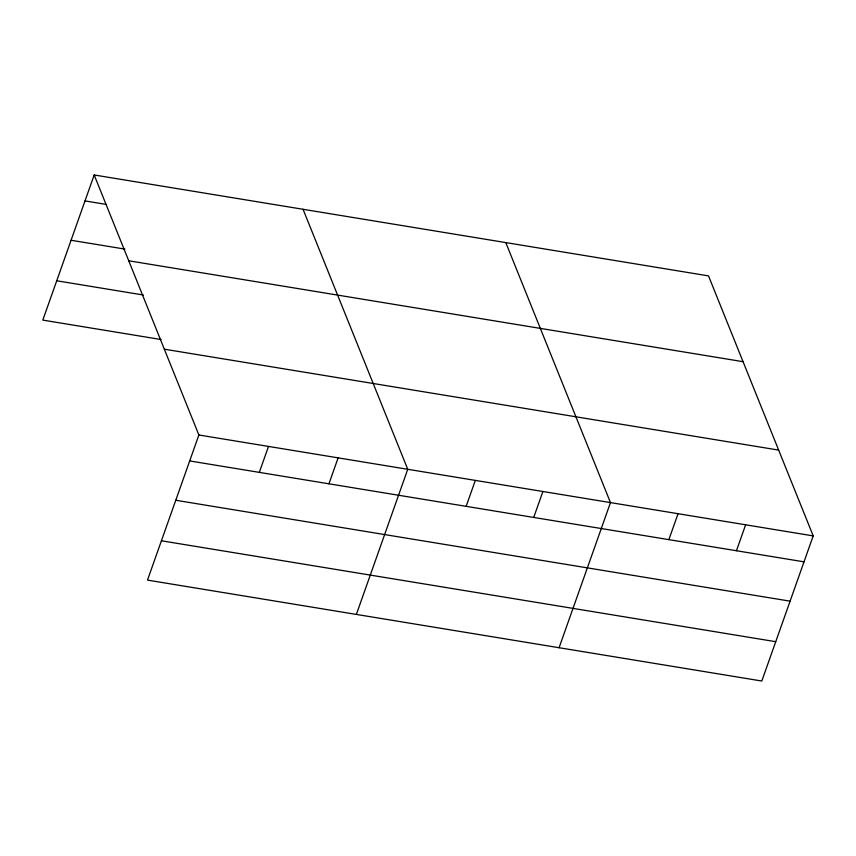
<?xml version="1.0" encoding="UTF-8"?>
<svg xmlns="http://www.w3.org/2000/svg" width="856" height="856" viewBox="0 0 856 856"><rect width="100%" height="100%" fill="white"/><g stroke="black" fill="none" stroke-linecap="round" stroke-linejoin="round"><path stroke-width="1.28" d="M94.192 174.977L198.881 434.987L147.489 580.111L761.808 681.023L813.2 535.899L708.511 275.889L94.192 174.977L42.8 320.101L161.024 339.522M259.315 472.373L268.506 446.425M328.939 483.8L338.131 457.864M356.364 614.415L407.745 469.291L303.056 209.292M466.135 506.345L475.326 480.398M533.716 517.441L542.897 491.494M559.086 647.714L610.478 502.6L505.789 242.59M668.868 539.644L678.048 513.696M736.438 550.74L745.63 524.792M85.001 200.925L106.026 204.381M71.08 240.258L124.933 249.107M128.742 260.78L743.062 361.692M56.731 280.779L143.423 295.02M164.331 349.184L778.65 450.096M198.881 434.987L813.2 535.899M189.69 460.935L804.009 561.836M175.769 500.257L790.088 601.169M161.42 540.778L775.739 641.69"/></g></svg>
